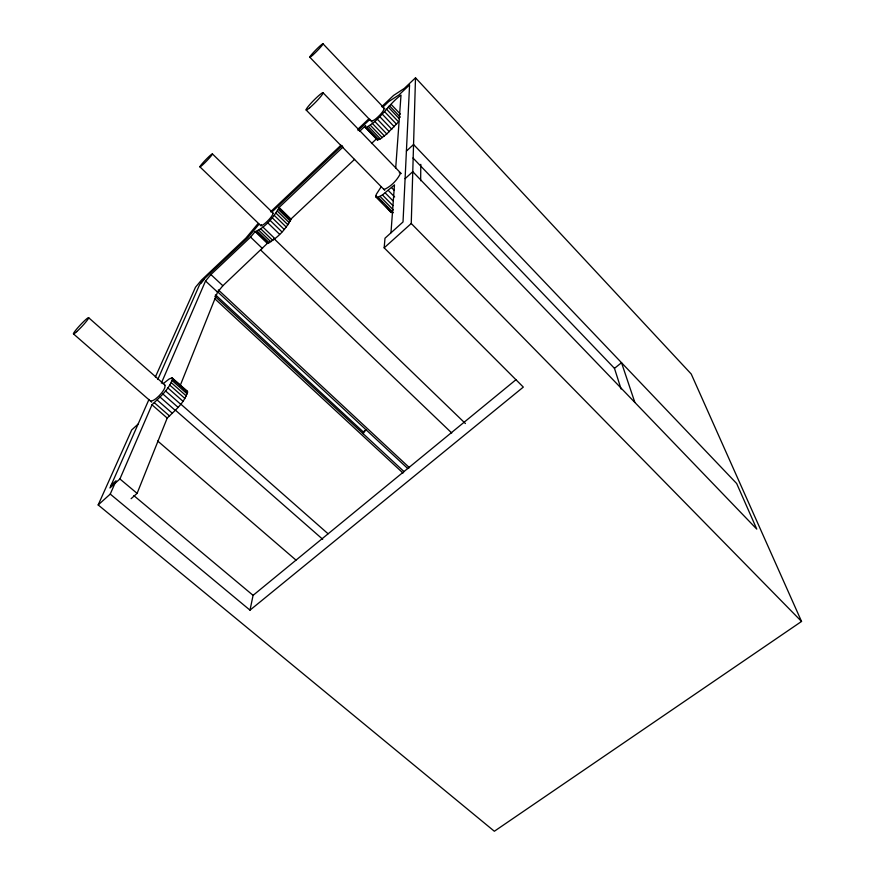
<?xml version="1.0" encoding="UTF-8"?>
<svg xmlns="http://www.w3.org/2000/svg" width="875" height="875" viewBox="0 0 875 875"><rect width="100%" height="100%" fill="white"/><g stroke="black" fill="none" stroke-linecap="round" stroke-linejoin="round"><path stroke-width="1.31" d="M420.656 180.731L420.798 164.369M138.086 424.113L131.698 429.953L98.175 504.941L494.353 831.25L801.544 621.447L411.25 223.497L415.505 77.82L404.327 88.386L393.553 95.452L381.653 106.717M390.972 232.816L394.472 184.877L382.452 194.95L378.12 197.236L375.955 197.028L376.25 194.414L381.041 186.988M395.697 168.098L401.012 95.112C387.997 104.453 380.439 120.258 365.859 127.608L365.17 126.842L365.619 125.661L359.712 131.228M111.114 485.22L116.08 480.747L110.25 494.091L249.998 610.148L523.316 387.1L384.169 247.833L384.989 238.219L403.025 221.955L409.566 84.908L398.923 94.959L388.73 101.566L382.791 107.188M363.267 431.922L363.114 433.65L365.936 429.669L363.267 431.922L215.436 294.766M161.35 383.141L205.537 280.995L210.897 274.564L250.578 237.103L255.172 231.558L267.345 243.381C277.277 238.525 286.169 229.009 290.948 219.045L354.572 159.37M255.172 231.558C264.884 227.883 274.039 216.989 279.092 207.452L343 147.033M249.998 610.148L253.083 595.35L516.108 379.597M131.108 498.706L137.102 493.369L167.202 418.075C174.967 410.441 185.095 402.391 187.534 391.442L171.981 377.891L169.181 378.973L163.045 383.764M148.991 399.405L109.933 487.955L119.908 478.964L151.977 404.797C159.764 397.075 169.739 389.091 172.627 378.241M371.503 120.487C372.673 123.244 386.345 109.539 383.512 108.456M180.064 385.919L217.569 292.173L222.862 285.731L267.345 243.381M200.823 283.205L204.116 279.267M157.795 379.455L199.598 284.67L205.33 277.823L247.8 237.705L259.044 224.197M155.378 376.972L195.508 287.208L201.502 280.066L245.886 238.109L257.644 224.033M261.297 224.591C260.728 228.725 274.597 214.911 272.705 213.161M365.269 127.466L377.169 139.803L380.363 138.873L386.794 133.963L398.552 121.844L386.586 109.266M270.539 211.838L340.977 145.195M357.842 129.237L368.758 118.912M271.917 212.023L342.202 145.567M358.039 130.583L369.928 119.35M371.481 143.533L376.458 138.873M406.405 151.112L413.558 144.506L736.673 483.525L756.777 529.112L412.759 171.664L405.092 178.686M98.175 504.941L110.25 494.091M384.169 247.833L411.25 223.497M621.086 389.003L614.469 368.353L621.523 362.709L634.856 402.434M399.252 172.736L400.564 173.25C397.25 180.108 391.147 186.408 384.169 189.503L383.655 188.781M164.795 385.536C166.928 388.686 154.602 401.964 150.916 400.848M185.642 391.278L187.534 391.442M375.955 197.028L391.07 212.395L393.323 212.691L378.12 197.236M133.853 495.622L253.083 595.35M119.908 478.964L137.102 493.369M157.686 441L295.98 560.098M151.977 404.797L167.202 418.075M157.172 400.017L172.408 413.339M154.35 402.719L169.586 416.019M73.511 333.933L151.714 402.161M174.978 409.773L322.689 539.263M160.048 397.064L175.263 410.397M180.72 404.064L328.059 533.761M165.473 390.863L180.633 404.206M162.848 393.969L178.041 407.312M169.761 385.087L184.855 398.42M88.561 317.636L165.123 385.164M167.803 387.866L182.93 401.198M171.981 377.891L186.845 391.059M172.725 379.17L187.677 392.416M172.277 380.669L187.261 393.947M171.27 382.659L186.309 395.97M214.638 298.594L403.003 473.047M217.098 291.342L407.816 468.584M205.537 280.995L217.569 292.173M214.845 296.209L404.097 471.658M218.345 289.92L409.489 467.731M210.897 274.564L222.862 285.731M260.608 249.966L451.741 432.994M250.578 237.103L262.544 248.577M258.858 230.256L270.867 241.828M257.316 231.262L269.303 242.812M256.145 231.82L268.111 243.337M262.861 227.019L274.903 238.645M199.905 166.83L261.166 226.012M273.787 238.438L465.412 423.533M260.739 228.823L272.759 240.417M267.542 222.611L279.573 234.27M274.203 215.327L286.191 227.008M272.147 217.711L284.156 229.392M269.905 220.172L281.925 231.853M277.386 211.137L289.33 222.797M275.964 213.106L287.941 224.777M212.439 153.934A9.002 0.733 -46.1 0 1 203.284 164.281A9.002 0.733 -46.1 0 1 202.803 162.947A9.002 0.733 -46.1 0 1 212.439 153.934L273.481 213.423M279.092 207.452L290.948 219.045M278.983 208.25L290.861 219.877M278.403 209.497L290.314 221.145M375.791 196L382.386 202.705M386.148 206.533L391.07 212.395M382.452 194.95L392.952 205.647M380.045 196.394L393.389 209.967M388.325 190.487L394.636 196.941M306.152 110.009L384.748 190.312M385.252 192.959L392.897 200.769M391.562 187.644L394.264 190.422M323.006 92.706L401.22 173.578M365.17 126.842L377.781 139.978M370.245 125.158L382.233 137.627M368.386 126.438L380.363 138.873M366.909 127.269L378.853 139.672M377.289 119.153L389.298 131.698M413 157.992L614.469 368.353M374.784 121.439L386.794 133.963M309.848 57.247L372.017 122.008M372.4 123.473L384.409 135.964M379.816 116.692L391.825 129.259M322.952 43.75L384.891 108.861M384.562 111.65L396.55 124.228M382.277 114.155L394.275 126.733M391.158 104.42L400.345 114.111M389.309 105.591L400.312 117.184M388.27 107.1L399.295 118.716M415.505 77.82L691.239 374.03L801.544 621.447M377.038 139.147L377.169 139.803M309.608 107.822A12.086 1.312 -45.5 0 0 323.072 93.133A12.086 1.312 -45.5 0 0 311.095 103.141A12.086 1.312 -45.5 0 0 309.608 107.822M312.528 55.3A9.428 0.777 -45.5 0 0 323.006 43.991A9.428 0.777 -45.5 0 0 313.688 52.216A9.428 0.777 -45.5 0 0 312.528 55.3M76.661 331.68A11.113 1.094 -46.9 0 0 88.648 317.964A11.113 1.094 -46.9 0 0 77.82 327.72A11.113 1.094 -46.9 0 0 76.661 331.68"/></g></svg>
